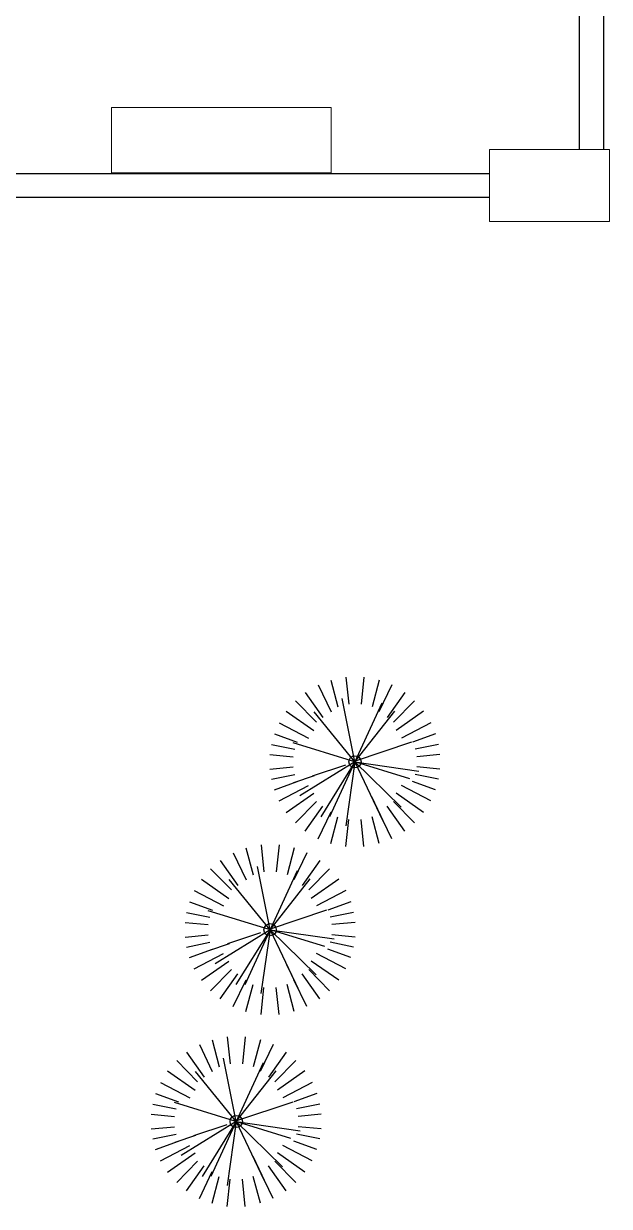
# Model space of a CAD drawing. Header units: inches. Extents: x 675 to 51927, y 19035 to 68555.
# Drawn here: x 44047 to 48930, y 39484 to 49348 of the extents above; entities that cross this region are included whole.
import ezdxf

# ---------------------------------------------------------------- set-up
doc = ezdxf.new("R2010")
doc.units = ezdxf.units.IN
doc.header["$LTSCALE"] = 0.5
doc.header["$MEASUREMENT"] = 0
doc.layers.add('00 plants', color=87, linetype='Continuous')
for name, color, linetype, lineweight in [('00I-FURN', 30, 'Continuous', 9), ('Column', 192, 'Continuous', 13), ('Wall', 113, 'Continuous', 50)]:
    doc.layers.add(name, color=color, linetype=linetype, lineweight=lineweight)

msp = doc.modelspace()

# ---------------------------------------------------------------- linework, layer by layer
at = {"layer": '00 plants'}
for p, q in [((46734.3, 43898.6), (46757.9, 43673.2)), ((46884.1, 43898.6), (46860.5, 43673.2)), ((46502.2, 43832.8), (46609.6, 43608.6)), ((46607, 43873.2), (46667.1, 43648.8)), ((47011.4, 43873.2), (46951.3, 43648.8)), ((47116.2, 43832.8), (47008.8, 43608.6)), ((46312.3, 43700.2), (46487.2, 43522.9)), ((46394.5, 43769.1), (46540.7, 43560.3)), ((46809.2, 43191.3), (46703.8, 43719.8)), ((47223.9, 43769.1), (47077.7, 43560.3)), ((47306.1, 43700.2), (47131.2, 43522.9)), ((46236.6, 43613.1), (46465.4, 43452.8)), ((46809.2, 43191.3), (46469.5, 43609.7)), ((47034.3, 43681), (46598, 42731.9)), ((46809.2, 43191.3), (47142.3, 43614.9)), ((47381.8, 43613.1), (47153, 43452.8)), ((46177.3, 43517.6), (46421.3, 43389.7)), ((47441.1, 43517.6), (47197.1, 43389.7)), ((46137.1, 43424), (46328.1, 43354.5)), ((47481.3, 43424), (47290.3, 43354.5)), ((46112.8, 43335.7), (46306.8, 43296)), ((47265.4, 43050.8), (46294.2, 43349.9)), ((47279.6, 43354.2), (46801.7, 43194.1)), ((47505.6, 43335.7), (47311.6, 43296)), ((46100.6, 43252.2), (46294.2, 43234.2)), ((47517.8, 43252.2), (47324.2, 43234.2)), ((46100.6, 43130.4), (46294.2, 43148.4)), ((46809.2, 43191.3), (46350.9, 42907.8)), ((46729.8, 43164.7), (46453.6, 43072.2)), ((46809.2, 43191.3), (46524.5, 42733.7)), ((46809.2, 43191.3), (46732.3, 42657.9)), ((46809.2, 43191.3), (47342.6, 43114.4)), ((46809.2, 43191.3), (47193.7, 42813.7)), ((46809.2, 43191.3), (47039.8, 42704.2)), ((47517.8, 43130.4), (47324.2, 43148.4)), ((46112.8, 43046.9), (46306.8, 43086.6)), ((46137.1, 42958.6), (46328.1, 43028.1)), ((46298.9, 43018.2), (46472.4, 43077.1)), ((47481.3, 42958.6), (47290.3, 43028.1)), ((47505.6, 43046.9), (47311.6, 43086.6)), ((46177.3, 42865), (46421.3, 42992.9)), ((46236.6, 42769.5), (46465.4, 42929.8)), ((47381.8, 42769.5), (47153, 42929.8)), ((47441.1, 42865), (47197.1, 42992.9)), ((46312.3, 42682.5), (46487.2, 42859.7)), ((46394.5, 42613.5), (46540.7, 42822.3)), ((47024.1, 42742.2), (46948.9, 42899.2)), ((47223.9, 42613.5), (47077.7, 42822.3)), ((47306.1, 42682.5), (47131.2, 42859.7)), ((46502.2, 42549.8), (46609.6, 42774)), ((46607, 42509.5), (46667.1, 42733.8)), ((47011.4, 42509.5), (46951.3, 42733.8)), ((47116.2, 42549.8), (47008.8, 42774)), ((46734.3, 42484.1), (46757.9, 42709.5)), ((46884.1, 42484.1), (46860.5, 42709.5)), ((45794.4, 42432.8), (45901.8, 42208.6)), ((45899.2, 42473.2), (45959.3, 42248.8)), ((46026.5, 42498.6), (46050.1, 42273.2)), ((46176.3, 42498.6), (46152.7, 42273.2)), ((46303.6, 42473.2), (46243.5, 42248.8)), ((46408.4, 42432.8), (46301, 42208.6)), ((45686.7, 42369.1), (45832.9, 42160.3)), ((46101.4, 41791.3), (45996, 42319.8)), ((46516.1, 42369.1), (46369.9, 42160.3)), ((45604.5, 42300.2), (45779.4, 42122.9)), ((46326.5, 42281), (45890.2, 41331.9)), ((46598.3, 42300.2), (46423.4, 42122.9)), ((45528.8, 42213.1), (45757.6, 42052.8)), ((46101.4, 41791.3), (45761.7, 42209.7)), ((46101.4, 41791.3), (46434.5, 42214.9)), ((46674, 42213.1), (46445.2, 42052.8)), ((45429.3, 42024), (45620.3, 41954.5)), ((45469.5, 42117.6), (45713.5, 41989.7)), ((46733.3, 42117.6), (46489.3, 41989.7)), ((46773.5, 42024), (46582.5, 41954.5)), ((45405, 41935.7), (45599, 41896)), ((46557.6, 41650.8), (45586.4, 41949.9)), ((46571.8, 41954.2), (46093.9, 41794.1)), ((46797.8, 41935.7), (46603.8, 41896)), ((45392.8, 41852.2), (45586.4, 41834.2)), ((46810, 41852.2), (46616.4, 41834.2)), ((45392.8, 41730.4), (45586.4, 41748.4)), ((46101.4, 41791.3), (45643.1, 41507.8)), ((46022, 41764.7), (45745.8, 41672.2)), ((46101.4, 41791.3), (45816.7, 41333.7)), ((46101.4, 41791.3), (46024.5, 41257.9)), ((46101.4, 41791.3), (46634.8, 41714.4)), ((46101.4, 41791.3), (46485.9, 41413.7)), ((46101.4, 41791.3), (46332, 41304.2)), ((46810, 41730.4), (46616.4, 41748.4)), ((45405, 41646.9), (45599, 41686.6)), ((45429.3, 41558.6), (45620.3, 41628.1)), ((45591.1, 41618.2), (45764.6, 41677.1)), ((46773.5, 41558.6), (46582.5, 41628.1)), ((46797.8, 41646.9), (46603.8, 41686.6)), ((45469.5, 41465), (45713.5, 41592.9)), ((45528.8, 41369.5), (45757.6, 41529.8)), ((46674, 41369.5), (46445.2, 41529.8)), ((46733.3, 41465), (46489.3, 41592.9)), ((45604.5, 41282.5), (45779.4, 41459.7)), ((46316.3, 41342.2), (46241.1, 41499.2)), ((46598.3, 41282.5), (46423.4, 41459.7)), ((45686.7, 41213.5), (45832.9, 41422.3)), ((45794.4, 41149.8), (45901.8, 41374)), ((45899.2, 41109.5), (45959.3, 41333.8)), ((46303.6, 41109.5), (46243.5, 41333.8)), ((46408.4, 41149.8), (46301, 41374)), ((46516.1, 41213.5), (46369.9, 41422.3)), ((46026.5, 41084.1), (46050.1, 41309.5)), ((46176.3, 41084.1), (46152.7, 41309.5)), ((45617.5, 40873.2), (45677.6, 40648.8)), ((45744.8, 40898.6), (45768.4, 40673.2)), ((45894.6, 40898.6), (45871, 40673.2)), ((46021.9, 40873.2), (45961.8, 40648.8)), ((45405.1, 40769.1), (45551.2, 40560.3)), ((45512.7, 40832.8), (45620.1, 40608.6)), ((46126.7, 40832.8), (46019.3, 40608.6)), ((46234.4, 40769.1), (46088.2, 40560.3)), ((45322.9, 40700.2), (45497.7, 40522.9)), ((46044.8, 40681), (45608.6, 39731.9)), ((45819.7, 40191.3), (45714.3, 40719.8)), ((46316.6, 40700.2), (46141.7, 40522.9)), ((45247.1, 40613.1), (45476, 40452.8)), ((45819.7, 40191.3), (45480, 40609.7)), ((45819.7, 40191.3), (46152.8, 40614.9)), ((46392.4, 40613.1), (46163.5, 40452.8)), ((45187.8, 40517.6), (45431.8, 40389.7)), ((46451.7, 40517.6), (46207.7, 40389.7)), ((45147.7, 40424), (45338.6, 40354.5)), ((46275.9, 40050.8), (45304.7, 40349.9)), ((46290.2, 40354.2), (45812.3, 40194.1)), ((46491.8, 40424), (46300.8, 40354.5)), ((45111.1, 40252.2), (45304.7, 40234.2)), ((45123.3, 40335.7), (45317.3, 40296)), ((46516.1, 40335.7), (46322.1, 40296)), ((46528.3, 40252.2), (46334.8, 40234.2)), ((45111.1, 40130.4), (45304.7, 40148.4)), ((45819.7, 40191.3), (45361.4, 39907.8)), ((45740.3, 40164.7), (45464.1, 40072.2)), ((45819.7, 40191.3), (45535, 39733.7)), ((45819.7, 40191.3), (45742.8, 39657.9)), ((45819.7, 40191.3), (46353.1, 40114.4)), ((45819.7, 40191.3), (46204.2, 39813.7)), ((45819.7, 40191.3), (46050.3, 39704.2)), ((46528.3, 40130.4), (46334.8, 40148.4)), ((45123.3, 40046.9), (45317.3, 40086.6)), ((45309.4, 40018.2), (45482.9, 40077.1)), ((46516.1, 40046.9), (46322.1, 40086.6)), ((45147.7, 39958.6), (45338.6, 40028.1)), ((45187.8, 39865), (45431.8, 39992.9)), ((46451.7, 39865), (46207.7, 39992.9)), ((46491.8, 39958.6), (46300.8, 40028.1)), ((45247.1, 39769.5), (45476, 39929.8)), ((45322.9, 39682.5), (45497.7, 39859.7)), ((46034.6, 39742.2), (45959.4, 39899.2)), ((46316.6, 39682.5), (46141.7, 39859.7)), ((46392.4, 39769.5), (46163.5, 39929.8)), ((45405.1, 39613.5), (45551.2, 39822.3)), ((45512.7, 39549.8), (45620.1, 39774)), ((46126.7, 39549.8), (46019.3, 39774)), ((46234.4, 39613.5), (46088.2, 39822.3)), ((45617.5, 39509.5), (45677.6, 39733.8)), ((45744.8, 39484.1), (45768.4, 39709.5)), ((45894.6, 39484.1), (45871, 39709.5)), ((46021.9, 39509.5), (45961.8, 39733.8))]:
    msp.add_line(p, q, dxfattribs=at)
for centre in [(46809.2, 43191.3), (46101.4, 41791.3), (45819.7, 40191.3)]:
    msp.add_circle(centre, 50.8, dxfattribs=at)
at = {"layer": '00I-FURN'}
for p, q in [((44779.7, 48648.2), (46609.7, 48648.2)), ((44779.7, 48103.2), (44779.7, 48648.2)), ((46609.7, 48648.2), (46609.7, 48103.2)), ((46609.7, 48103.2), (44779.7, 48103.2))]:
    msp.add_line(p, q, dxfattribs=at)
at = {"layer": 'Column'}
for p, q in [((48930, 48297.9), (47930, 48297.9)), ((47930, 47697.9), (47930, 48297.9)), ((48930, 47697.9), (48930, 48297.9)), ((47930, 47697.9), (48930, 47697.9))]:
    msp.add_line(p, q, dxfattribs=at)
at = {"layer": 'Wall', "lineweight": 30}
for p, q in [((48681.4, 48297.9), (48681.4, 49662.6)), ((48881.4, 49662.6), (48881.4, 48297.9)), ((43919.7, 48097.9), (47930, 48097.9)), ((47930, 47897.9), (43919.7, 47897.9))]:
    msp.add_line(p, q, dxfattribs=at)

doc.saveas('drawing.dxf')
